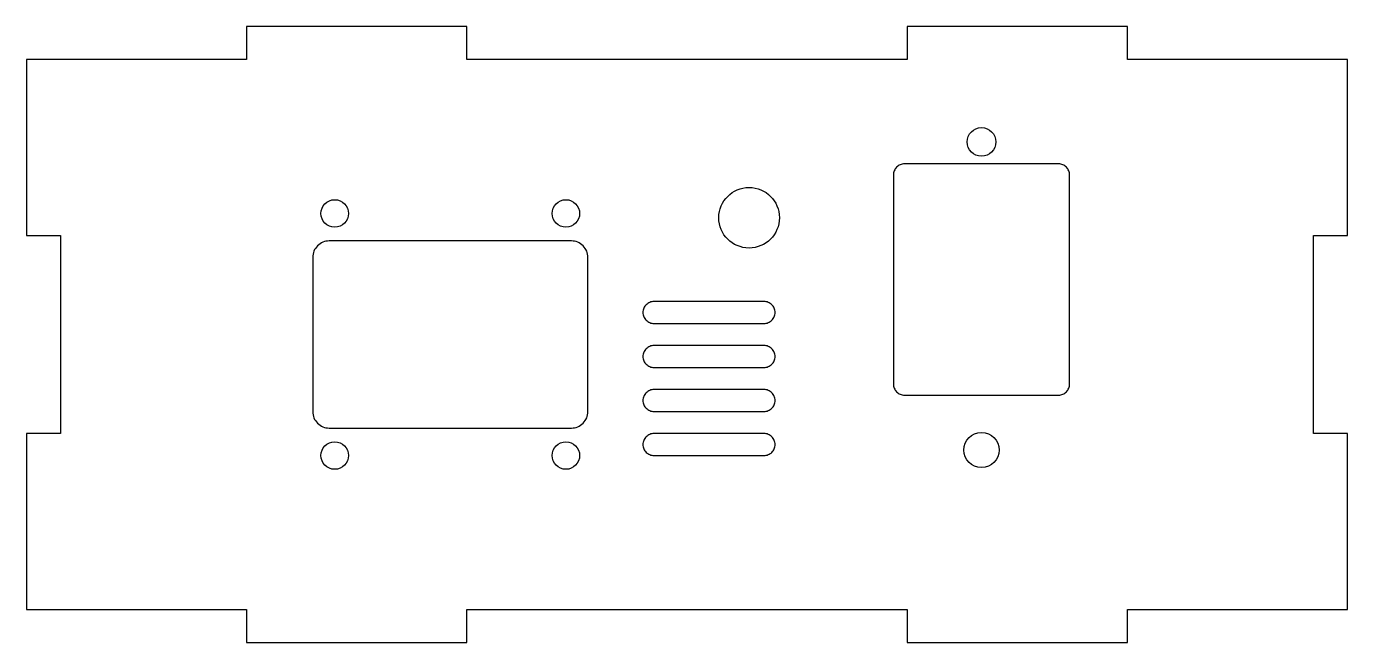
# Model space of a CAD drawing. Header units: metres. Extents: x 0 to 120, y -3 to 53.
import ezdxf

# ---------------------------------------------------------------- set-up
doc = ezdxf.new("R2010")
doc.units = ezdxf.units.M
doc.layers.add('CUT', color=7, linetype='Continuous')

msp = doc.modelspace()

# ---------------------------------------------------------------- linework, layer by layer
at = {"layer": 'CUT', "color": 7}
for points in [[(20, 0), (20, -3), (40, -3), (40, 0), (80, 0), (80, -3), (100, -3), (100, 0), (120, 0), (120, 16), (116.9, 16), (116.9, 34), (120, 34), (120, 50), (100, 50), (100, 53), (80, 53), (80, 50), (40, 50), (40, 53), (20, 53), (20, 50), (0, 50), (0, 34), (3.1, 34), (3.1, 16), (0, 16), (0, 0)], [(93.75, 19.5), (93.85, 19.5), (93.95, 19.52), (94.04, 19.54), (94.13, 19.58), (94.22, 19.62), (94.31, 19.67), (94.38, 19.73), (94.46, 19.79), (94.52, 19.87), (94.58, 19.94), (94.63, 20.03), (94.67, 20.12), (94.71, 20.21), (94.73, 20.3), (94.75, 20.4), (94.75, 20.5), (94.75, 39.5), (94.75, 39.6), (94.73, 39.7), (94.71, 39.79), (94.67, 39.88), (94.63, 39.97), (94.58, 40.06), (94.52, 40.13), (94.46, 40.21), (94.38, 40.27), (94.31, 40.33), (94.22, 40.38), (94.13, 40.42), (94.04, 40.46), (93.95, 40.48), (93.85, 40.5), (93.75, 40.5), (79.75, 40.5), (79.65, 40.5), (79.55, 40.48), (79.46, 40.46), (79.37, 40.42), (79.28, 40.38), (79.19, 40.33), (79.12, 40.27), (79.04, 40.21), (78.98, 40.13), (78.92, 40.06), (78.87, 39.97), (78.83, 39.88), (78.79, 39.79), (78.77, 39.7), (78.75, 39.6), (78.75, 39.5), (78.75, 20.5), (78.75, 20.4), (78.77, 20.3), (78.79, 20.21), (78.83, 20.12), (78.87, 20.03), (78.92, 19.94), (78.98, 19.87), (79.04, 19.79), (79.12, 19.73), (79.19, 19.67), (79.28, 19.62), (79.37, 19.58), (79.46, 19.54), (79.55, 19.52), (79.65, 19.5), (79.75, 19.5)], [(49.5, 16.5), (49.65, 16.51), (49.79, 16.53), (49.94, 16.56), (50.07, 16.61), (50.21, 16.68), (50.33, 16.75), (50.45, 16.84), (50.56, 16.94), (50.66, 17.05), (50.75, 17.17), (50.82, 17.29), (50.89, 17.43), (50.94, 17.56), (50.97, 17.71), (50.99, 17.85), (51, 18), (51, 32), (50.99, 32.15), (50.97, 32.29), (50.94, 32.44), (50.89, 32.57), (50.82, 32.71), (50.75, 32.83), (50.66, 32.95), (50.56, 33.06), (50.45, 33.16), (50.33, 33.25), (50.21, 33.32), (50.07, 33.39), (49.94, 33.44), (49.79, 33.47), (49.65, 33.49), (49.5, 33.5), (27.5, 33.5), (27.35, 33.49), (27.21, 33.47), (27.06, 33.44), (26.93, 33.39), (26.79, 33.32), (26.67, 33.25), (26.55, 33.16), (26.44, 33.06), (26.34, 32.95), (26.25, 32.83), (26.18, 32.71), (26.11, 32.57), (26.06, 32.44), (26.03, 32.29), (26.01, 32.15), (26, 32), (26, 18), (26.01, 17.85), (26.03, 17.71), (26.06, 17.56), (26.11, 17.43), (26.18, 17.29), (26.25, 17.17), (26.34, 17.05), (26.44, 16.94), (26.55, 16.84), (26.67, 16.75), (26.79, 16.68), (26.93, 16.61), (27.06, 16.56), (27.21, 16.53), (27.35, 16.51), (27.5, 16.5)], [(67, 26), (67.1, 26), (67.2, 26.02), (67.29, 26.04), (67.38, 26.08), (67.47, 26.12), (67.56, 26.17), (67.63, 26.23), (67.71, 26.29), (67.77, 26.37), (67.83, 26.44), (67.88, 26.53), (67.92, 26.62), (67.96, 26.71), (67.98, 26.8), (68, 26.9), (68, 27), (68, 27), (68, 27.1), (67.98, 27.2), (67.96, 27.29), (67.92, 27.38), (67.88, 27.47), (67.83, 27.56), (67.77, 27.63), (67.71, 27.71), (67.63, 27.77), (67.56, 27.83), (67.47, 27.88), (67.38, 27.92), (67.29, 27.96), (67.2, 27.98), (67.1, 28), (67, 28), (57, 28), (56.9, 28), (56.8, 27.98), (56.71, 27.96), (56.62, 27.92), (56.53, 27.88), (56.44, 27.83), (56.37, 27.77), (56.29, 27.71), (56.23, 27.63), (56.17, 27.56), (56.12, 27.47), (56.08, 27.38), (56.04, 27.29), (56.02, 27.2), (56, 27.1), (56, 27), (56, 27), (56, 26.9), (56.02, 26.8), (56.04, 26.71), (56.08, 26.62), (56.12, 26.53), (56.17, 26.44), (56.23, 26.37), (56.29, 26.29), (56.37, 26.23), (56.44, 26.17), (56.53, 26.12), (56.62, 26.08), (56.71, 26.04), (56.8, 26.02), (56.9, 26), (57, 26)], [(67, 22), (67.1, 22), (67.2, 22.02), (67.29, 22.04), (67.38, 22.08), (67.47, 22.12), (67.56, 22.17), (67.63, 22.23), (67.71, 22.29), (67.77, 22.37), (67.83, 22.44), (67.88, 22.53), (67.92, 22.62), (67.96, 22.71), (67.98, 22.8), (68, 22.9), (68, 23), (68, 23), (68, 23.1), (67.98, 23.2), (67.96, 23.29), (67.92, 23.38), (67.88, 23.47), (67.83, 23.56), (67.77, 23.63), (67.71, 23.71), (67.63, 23.77), (67.56, 23.83), (67.47, 23.88), (67.38, 23.92), (67.29, 23.96), (67.2, 23.98), (67.1, 24), (67, 24), (57, 24), (56.9, 24), (56.8, 23.98), (56.71, 23.96), (56.62, 23.92), (56.53, 23.88), (56.44, 23.83), (56.37, 23.77), (56.29, 23.71), (56.23, 23.63), (56.17, 23.56), (56.12, 23.47), (56.08, 23.38), (56.04, 23.29), (56.02, 23.2), (56, 23.1), (56, 23), (56, 23), (56, 22.9), (56.02, 22.8), (56.04, 22.71), (56.08, 22.62), (56.12, 22.53), (56.17, 22.44), (56.23, 22.37), (56.29, 22.29), (56.37, 22.23), (56.44, 22.17), (56.53, 22.12), (56.62, 22.08), (56.71, 22.04), (56.8, 22.02), (56.9, 22), (57, 22)], [(67, 18), (67.1, 18), (67.2, 18.02), (67.29, 18.04), (67.38, 18.08), (67.47, 18.12), (67.56, 18.17), (67.63, 18.23), (67.71, 18.29), (67.77, 18.37), (67.83, 18.44), (67.88, 18.53), (67.92, 18.62), (67.96, 18.71), (67.98, 18.8), (68, 18.9), (68, 19), (68, 19), (68, 19.1), (67.98, 19.2), (67.96, 19.29), (67.92, 19.38), (67.88, 19.47), (67.83, 19.56), (67.77, 19.63), (67.71, 19.71), (67.63, 19.77), (67.56, 19.83), (67.47, 19.88), (67.38, 19.92), (67.29, 19.96), (67.2, 19.98), (67.1, 20), (67, 20), (57, 20), (56.9, 20), (56.8, 19.98), (56.71, 19.96), (56.62, 19.92), (56.53, 19.88), (56.44, 19.83), (56.37, 19.77), (56.29, 19.71), (56.23, 19.63), (56.17, 19.56), (56.12, 19.47), (56.08, 19.38), (56.04, 19.29), (56.02, 19.2), (56, 19.1), (56, 19), (56, 19), (56, 18.9), (56.02, 18.8), (56.04, 18.71), (56.08, 18.62), (56.12, 18.53), (56.17, 18.44), (56.23, 18.37), (56.29, 18.29), (56.37, 18.23), (56.44, 18.17), (56.53, 18.12), (56.62, 18.08), (56.71, 18.04), (56.8, 18.02), (56.9, 18), (57, 18)], [(67, 14), (67.1, 14), (67.2, 14.02), (67.29, 14.04), (67.38, 14.08), (67.47, 14.12), (67.56, 14.17), (67.63, 14.23), (67.71, 14.29), (67.77, 14.37), (67.83, 14.44), (67.88, 14.53), (67.92, 14.62), (67.96, 14.71), (67.98, 14.8), (68, 14.9), (68, 15), (68, 15), (68, 15.1), (67.98, 15.2), (67.96, 15.29), (67.92, 15.38), (67.88, 15.47), (67.83, 15.56), (67.77, 15.63), (67.71, 15.71), (67.63, 15.77), (67.56, 15.83), (67.47, 15.88), (67.38, 15.92), (67.29, 15.96), (67.2, 15.98), (67.1, 16), (67, 16), (57, 16), (56.9, 16), (56.8, 15.98), (56.71, 15.96), (56.62, 15.92), (56.53, 15.88), (56.44, 15.83), (56.37, 15.77), (56.29, 15.71), (56.23, 15.63), (56.17, 15.56), (56.12, 15.47), (56.08, 15.38), (56.04, 15.29), (56.02, 15.2), (56, 15.1), (56, 15), (56, 15), (56, 14.9), (56.02, 14.8), (56.04, 14.71), (56.08, 14.62), (56.12, 14.53), (56.17, 14.44), (56.23, 14.37), (56.29, 14.29), (56.37, 14.23), (56.44, 14.17), (56.53, 14.12), (56.62, 14.08), (56.71, 14.04), (56.8, 14.02), (56.9, 14), (57, 14)]]:
    msp.add_lwpolyline(points, close=True, dxfattribs=at)
for centre, radius in [((86.75, 42.5), 1.3), ((28, 36), 1.25), ((49, 36), 1.25), ((65.64, 35.61), 2.75), ((86.75, 14.5), 1.6), ((28, 14), 1.25), ((49, 14), 1.25)]:
    msp.add_circle(centre, radius, dxfattribs=at)

doc.saveas('drawing.dxf')
